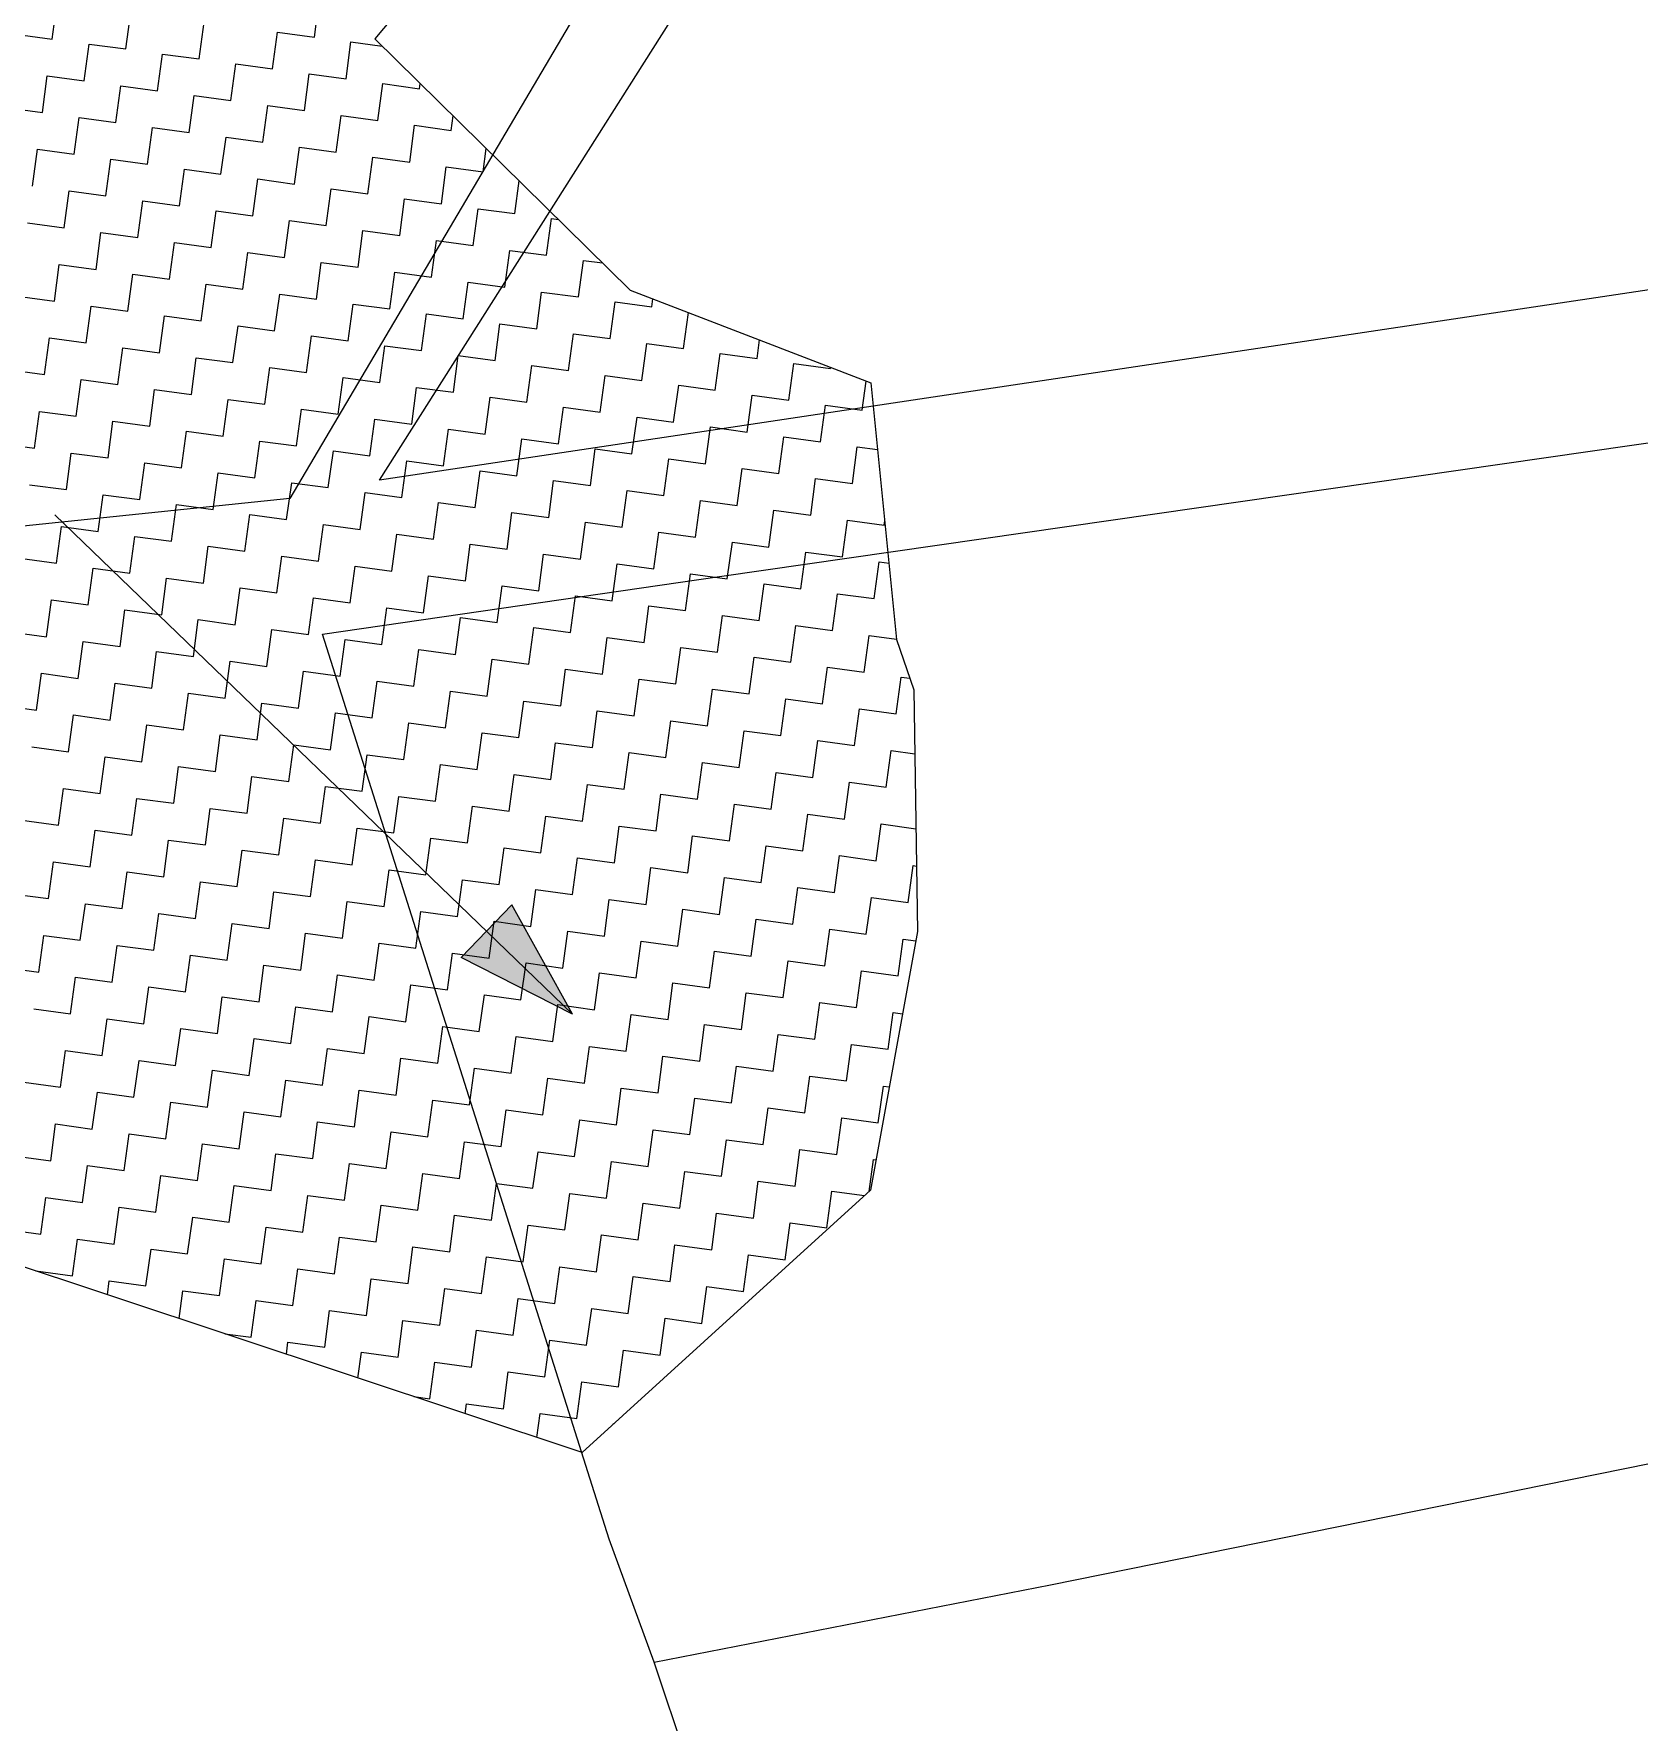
# Model space of a CAD drawing. Header units: metres. Extents: x 291974 to 293244, y 2020596 to 2023640.
# Drawn here: x 292480.1 to 292588.4, y 2021545.2 to 2021659.1 of the extents above; entities that cross this region are included whole.
import ezdxf

# ---------------------------------------------------------------- set-up
doc = ezdxf.new("R2010")
doc.units = ezdxf.units.M
doc.header["$MEASUREMENT"] = 0
doc.layers.add('POLY_HATCH', color=12, linetype='Continuous')
doc.layers.add('POLY_PARCEL', color=6, linetype='Continuous')

msp = doc.modelspace()

# ---------------------------------------------------------------- hatches: boundary and pattern name
h = msp.add_hatch(color=256)
h.paths.add_polyline_path([(292510.62, 2021598.52), (292508.91, 2021596.75), (292516.42, 2021592.93)])
h.paths.add_polyline_path([(292516.42, 2021592.93), (292512.33, 2021600.3), (292510.62, 2021598.52)])

# ---------------------------------------------------------------- linework, layer by layer
for points in [[(292516.42, 2021592.93), (292481.49, 2021626.61)], [(292508.91, 2021596.75), (292512.33, 2021600.3)], [(292516.42, 2021592.93), (292512.33, 2021600.3)], [(292516.42, 2021592.93), (292508.91, 2021596.75)]]:
    msp.add_lwpolyline(points)
at = {"layer": 'POLY_HATCH'}
for p, q in [((292509.85, 2021666.76), (292503.07, 2021658.73)), ((292503.07, 2021658.73), (292520.31, 2021641.77)), ((292520.31, 2021641.77), (292536.55, 2021635.52)), ((292536.55, 2021635.52), (292538.28, 2021618.21)), ((292538.28, 2021618.21), (292539.45, 2021614.8)), ((292539.45, 2021614.8), (292539.69, 2021598.51)), ((292539.69, 2021598.51), (292536.53, 2021581.05)), ((292517.06, 2021563.36), (292459.45, 2021582.5)), ((292536.53, 2021581.05), (292517.06, 2021563.36))]:
    msp.add_line(p, q, dxfattribs=at)
at = {"layer": 'POLY_HATCH', "linetype": 'Continuous'}
for p, q in [((292481.32, 2021658.7), (292481.65, 2021661.18)), ((292486.27, 2021658.04), (292486.61, 2021660.51)), ((292499, 2021658.84), (292499.33, 2021661.32)), ((292491.23, 2021657.37), (292491.56, 2021659.85)), ((292478.84, 2021659.04), (292481.32, 2021658.7)), ((292483.46, 2021655.89), (292483.8, 2021658.37)), ((292483.8, 2021658.37), (292486.27, 2021658.04)), ((292496.18, 2021656.7), (292496.52, 2021659.18)), ((292496.52, 2021659.18), (292499, 2021658.84)), ((292501.14, 2021656.03), (292501.47, 2021658.51)), ((292501.47, 2021658.51), (292503.58, 2021658.23)), ((292488.42, 2021655.22), (292488.75, 2021657.7)), ((292488.75, 2021657.7), (292491.23, 2021657.37)), ((292493.37, 2021654.56), (292493.71, 2021657.03)), ((292493.71, 2021657.03), (292496.18, 2021656.7)), ((292480.65, 2021653.75), (292480.98, 2021656.23)), ((292480.98, 2021656.23), (292483.46, 2021655.89)), ((292498.33, 2021653.89), (292498.66, 2021656.37)), ((292498.66, 2021656.37), (292501.14, 2021656.03)), ((292485.61, 2021653.08), (292485.94, 2021655.56)), ((292485.94, 2021655.56), (292488.42, 2021655.22)), ((292490.56, 2021652.41), (292490.89, 2021654.89)), ((292490.89, 2021654.89), (292493.37, 2021654.56)), ((292503.28, 2021653.22), (292503.62, 2021655.7)), ((292503.62, 2021655.7), (292506.09, 2021655.36)), ((292506.09, 2021655.36), (292506.14, 2021655.71)), ((292478.17, 2021654.08), (292480.65, 2021653.75)), ((292495.52, 2021651.75), (292495.85, 2021654.22)), ((292495.85, 2021654.22), (292498.33, 2021653.89)), ((292482.79, 2021650.94), (292483.13, 2021653.41)), ((292483.13, 2021653.41), (292485.61, 2021653.08)), ((292487.75, 2021650.27), (292488.08, 2021652.75)), ((292488.08, 2021652.75), (292490.56, 2021652.41)), ((292500.47, 2021651.08), (292500.81, 2021653.55)), ((292500.81, 2021653.55), (292503.28, 2021653.22)), ((292505.43, 2021650.41), (292505.76, 2021652.89)), ((292505.76, 2021652.89), (292508.24, 2021652.55)), ((292508.24, 2021652.55), (292508.37, 2021653.52)), ((292492.7, 2021649.6), (292493.04, 2021652.08)), ((292493.04, 2021652.08), (292495.52, 2021651.75)), ((292497.66, 2021648.93), (292497.99, 2021651.41)), ((292497.99, 2021651.41), (292500.47, 2021651.08)), ((292510.38, 2021649.74), (292510.59, 2021651.33)), ((292479.98, 2021648.79), (292480.32, 2021651.27)), ((292480.32, 2021651.27), (292482.79, 2021650.94)), ((292484.94, 2021648.13), (292485.27, 2021650.6)), ((292485.27, 2021650.6), (292487.75, 2021650.27)), ((292502.61, 2021648.27), (292502.95, 2021650.74)), ((292502.95, 2021650.74), (292505.43, 2021650.41)), ((292489.89, 2021647.46), (292490.23, 2021649.94)), ((292490.23, 2021649.94), (292492.7, 2021649.6)), ((292494.85, 2021646.79), (292495.18, 2021649.27)), ((292495.18, 2021649.27), (292497.66, 2021648.93)), ((292507.57, 2021647.6), (292507.9, 2021650.08)), ((292507.9, 2021650.08), (292510.38, 2021649.74)), ((292512.52, 2021646.93), (292512.82, 2021649.14)), ((292482.13, 2021645.98), (292482.46, 2021648.46)), ((292482.46, 2021648.46), (292484.94, 2021648.13)), ((292499.8, 2021646.12), (292500.14, 2021648.6)), ((292500.14, 2021648.6), (292502.61, 2021648.27)), ((292504.76, 2021645.45), (292505.09, 2021647.93)), ((292505.09, 2021647.93), (292507.57, 2021647.6)), ((292487.08, 2021645.31), (292487.42, 2021647.79)), ((292487.42, 2021647.79), (292489.89, 2021647.46)), ((292492.04, 2021644.65), (292492.37, 2021647.12)), ((292492.37, 2021647.12), (292494.85, 2021646.79)), ((292509.71, 2021644.79), (292510.05, 2021647.26)), ((292510.05, 2021647.26), (292512.52, 2021646.93)), ((292479.65, 2021646.32), (292482.13, 2021645.98)), ((292484.27, 2021643.17), (292484.6, 2021645.65)), ((292484.6, 2021645.65), (292487.08, 2021645.31)), ((292496.99, 2021643.98), (292497.33, 2021646.46)), ((292497.33, 2021646.46), (292499.8, 2021646.12)), ((292501.95, 2021643.31), (292502.28, 2021645.79)), ((292502.28, 2021645.79), (292504.76, 2021645.45)), ((292514.67, 2021644.12), (292515, 2021646.6)), ((292515, 2021646.6), (292515.47, 2021646.53)), ((292489.23, 2021642.5), (292489.56, 2021644.98)), ((292489.56, 2021644.98), (292492.04, 2021644.65)), ((292506.9, 2021642.64), (292507.24, 2021645.12)), ((292507.24, 2021645.12), (292509.71, 2021644.79)), ((292481.46, 2021641.03), (292481.79, 2021643.5)), ((292481.79, 2021643.5), (292484.27, 2021643.17)), ((292494.18, 2021641.83), (292494.51, 2021644.31)), ((292494.51, 2021644.31), (292496.99, 2021643.98)), ((292499.14, 2021641.17), (292499.47, 2021643.64)), ((292499.47, 2021643.64), (292501.95, 2021643.31)), ((292511.86, 2021641.97), (292512.19, 2021644.45)), ((292512.19, 2021644.45), (292514.67, 2021644.12)), ((292516.81, 2021641.31), (292517.15, 2021643.78)), ((292517.15, 2021643.78), (292518.44, 2021643.61)), ((292486.41, 2021640.36), (292486.75, 2021642.84)), ((292486.75, 2021642.84), (292489.23, 2021642.5)), ((292504.09, 2021640.5), (292504.42, 2021642.98)), ((292504.42, 2021642.98), (292506.9, 2021642.64)), ((292509.05, 2021639.83), (292509.38, 2021642.31)), ((292509.38, 2021642.31), (292511.86, 2021641.97)), ((292478.98, 2021641.36), (292481.46, 2021641.03)), ((292491.37, 2021639.69), (292491.7, 2021642.17)), ((292491.7, 2021642.17), (292494.18, 2021641.83)), ((292496.32, 2021639.02), (292496.66, 2021641.5)), ((292496.66, 2021641.5), (292499.14, 2021641.17)), ((292514, 2021639.16), (292514.33, 2021641.64)), ((292514.33, 2021641.64), (292516.81, 2021641.31)), ((292521.77, 2021640.64), (292521.84, 2021641.18)), ((292483.6, 2021638.22), (292483.94, 2021640.69)), ((292483.94, 2021640.69), (292486.41, 2021640.36)), ((292488.56, 2021637.55), (292488.89, 2021640.03)), ((292488.89, 2021640.03), (292491.37, 2021639.69)), ((292501.28, 2021638.36), (292501.61, 2021640.83)), ((292501.61, 2021640.83), (292504.09, 2021640.5)), ((292506.23, 2021637.69), (292506.57, 2021640.17)), ((292506.57, 2021640.17), (292509.05, 2021639.83)), ((292518.96, 2021638.5), (292519.29, 2021640.97)), ((292519.29, 2021640.97), (292521.77, 2021640.64)), ((292523.91, 2021637.83), (292524.24, 2021640.26)), ((292493.51, 2021636.88), (292493.85, 2021639.36)), ((292493.85, 2021639.36), (292496.32, 2021639.02)), ((292511.19, 2021637.02), (292511.52, 2021639.5)), ((292511.52, 2021639.5), (292514, 2021639.16)), ((292516.14, 2021636.35), (292516.48, 2021638.83)), ((292516.48, 2021638.83), (292518.96, 2021638.5)), ((292480.79, 2021636.07), (292481.12, 2021638.55)), ((292481.12, 2021638.55), (292483.6, 2021638.22)), ((292485.75, 2021635.4), (292486.08, 2021637.88)), ((292486.08, 2021637.88), (292488.56, 2021637.55)), ((292498.47, 2021636.21), (292498.8, 2021638.69)), ((292498.8, 2021638.69), (292501.28, 2021638.36)), ((292503.42, 2021635.54), (292503.76, 2021638.02)), ((292503.76, 2021638.02), (292506.23, 2021637.69)), ((292521.1, 2021635.68), (292521.43, 2021638.16)), ((292521.43, 2021638.16), (292523.91, 2021637.83)), ((292528.87, 2021637.16), (292529.03, 2021638.41)), ((292490.7, 2021634.74), (292491.03, 2021637.21)), ((292491.03, 2021637.21), (292493.51, 2021636.88)), ((292495.66, 2021634.07), (292495.99, 2021636.55)), ((292495.99, 2021636.55), (292498.47, 2021636.21)), ((292508.38, 2021634.88), (292508.71, 2021637.35)), ((292508.71, 2021637.35), (292511.19, 2021637.02)), ((292513.33, 2021634.21), (292513.67, 2021636.69)), ((292513.67, 2021636.69), (292516.14, 2021636.35)), ((292526.05, 2021635.02), (292526.39, 2021637.49)), ((292526.39, 2021637.49), (292528.87, 2021637.16)), ((292531.01, 2021634.35), (292531.34, 2021636.83)), ((292531.34, 2021636.83), (292533.82, 2021636.49)), ((292533.82, 2021636.49), (292533.83, 2021636.56)), ((292478.31, 2021636.41), (292480.79, 2021636.07)), ((292482.93, 2021633.26), (292483.27, 2021635.74)), ((292483.27, 2021635.74), (292485.75, 2021635.4)), ((292500.61, 2021633.4), (292500.95, 2021635.88)), ((292500.95, 2021635.88), (292503.42, 2021635.54)), ((292518.29, 2021633.54), (292518.62, 2021636.02)), ((292518.62, 2021636.02), (292521.1, 2021635.68)), ((292535.96, 2021633.68), (292536.23, 2021635.64)), ((292487.89, 2021632.59), (292488.22, 2021635.07)), ((292488.22, 2021635.07), (292490.7, 2021634.74)), ((292492.84, 2021631.92), (292493.18, 2021634.4)), ((292493.18, 2021634.4), (292495.66, 2021634.07)), ((292505.57, 2021632.73), (292505.9, 2021635.21)), ((292505.9, 2021635.21), (292508.38, 2021634.88)), ((292510.52, 2021632.06), (292510.86, 2021634.54)), ((292510.86, 2021634.54), (292513.33, 2021634.21)), ((292523.24, 2021632.87), (292523.58, 2021635.35)), ((292523.58, 2021635.35), (292526.05, 2021635.02)), ((292528.2, 2021632.2), (292528.53, 2021634.68)), ((292528.53, 2021634.68), (292531.01, 2021634.35)), ((292480.12, 2021631.12), (292480.46, 2021633.59)), ((292480.46, 2021633.59), (292482.93, 2021633.26)), ((292497.8, 2021631.26), (292498.13, 2021633.73)), ((292498.13, 2021633.73), (292500.61, 2021633.4)), ((292515.48, 2021631.4), (292515.81, 2021633.87)), ((292515.81, 2021633.87), (292518.29, 2021633.54)), ((292520.43, 2021630.73), (292520.77, 2021633.21)), ((292520.77, 2021633.21), (292523.24, 2021632.87)), ((292533.15, 2021631.54), (292533.49, 2021634.01)), ((292533.49, 2021634.01), (292535.96, 2021633.68)), ((292485.08, 2021630.45), (292485.41, 2021632.93)), ((292485.41, 2021632.93), (292487.89, 2021632.59)), ((292490.03, 2021629.78), (292490.37, 2021632.26)), ((292490.37, 2021632.26), (292492.84, 2021631.92)), ((292502.75, 2021630.59), (292503.09, 2021633.07)), ((292503.09, 2021633.07), (292505.57, 2021632.73)), ((292507.71, 2021629.92), (292508.04, 2021632.4)), ((292508.04, 2021632.4), (292510.52, 2021632.06)), ((292525.39, 2021630.06), (292525.72, 2021632.54)), ((292525.72, 2021632.54), (292528.2, 2021632.2)), ((292477.65, 2021631.45), (292480.12, 2021631.12)), ((292494.99, 2021629.11), (292495.32, 2021631.59)), ((292495.32, 2021631.59), (292497.8, 2021631.26)), ((292499.94, 2021628.45), (292500.28, 2021630.92)), ((292500.28, 2021630.92), (292502.75, 2021630.59)), ((292512.66, 2021629.25), (292513, 2021631.73)), ((292513, 2021631.73), (292515.48, 2021631.4)), ((292517.62, 2021628.59), (292517.95, 2021631.06)), ((292517.95, 2021631.06), (292520.43, 2021630.73)), ((292530.34, 2021629.39), (292530.68, 2021631.87)), ((292530.68, 2021631.87), (292533.15, 2021631.54)), ((292535.3, 2021628.73), (292535.63, 2021631.2)), ((292535.63, 2021631.2), (292537, 2021631.02)), ((292482.27, 2021628.31), (292482.6, 2021630.78)), ((292482.6, 2021630.78), (292485.08, 2021630.45)), ((292487.22, 2021627.64), (292487.56, 2021630.11)), ((292487.56, 2021630.11), (292490.03, 2021629.78)), ((292504.9, 2021627.78), (292505.23, 2021630.25)), ((292505.23, 2021630.25), (292507.71, 2021629.92)), ((292522.58, 2021627.92), (292522.91, 2021630.39)), ((292522.91, 2021630.39), (292525.39, 2021630.06)), ((292527.53, 2021627.25), (292527.86, 2021629.73)), ((292527.86, 2021629.73), (292530.34, 2021629.39)), ((292479.79, 2021628.64), (292482.27, 2021628.31)), ((292492.18, 2021626.97), (292492.51, 2021629.45)), ((292492.51, 2021629.45), (292494.99, 2021629.11)), ((292497.13, 2021626.3), (292497.47, 2021628.78)), ((292497.47, 2021628.78), (292499.94, 2021628.45)), ((292509.85, 2021627.11), (292510.19, 2021629.59)), ((292510.19, 2021629.59), (292512.66, 2021629.25)), ((292514.81, 2021626.44), (292515.14, 2021628.92)), ((292515.14, 2021628.92), (292517.62, 2021628.59)), ((292532.49, 2021626.58), (292532.82, 2021629.06)), ((292532.82, 2021629.06), (292535.3, 2021628.73)), ((292484.41, 2021625.49), (292484.74, 2021627.97)), ((292484.74, 2021627.97), (292487.22, 2021627.64)), ((292502.09, 2021625.63), (292502.42, 2021628.11)), ((292502.42, 2021628.11), (292504.9, 2021627.78)), ((292507.04, 2021624.97), (292507.38, 2021627.44)), ((292507.38, 2021627.44), (292509.85, 2021627.11)), ((292519.76, 2021625.77), (292520.1, 2021628.25)), ((292520.1, 2021628.25), (292522.58, 2021627.92)), ((292524.72, 2021625.11), (292525.05, 2021627.58)), ((292525.05, 2021627.58), (292527.53, 2021627.25)), ((292489.37, 2021624.83), (292489.7, 2021627.3)), ((292489.7, 2021627.3), (292492.18, 2021626.97)), ((292494.32, 2021624.16), (292494.65, 2021626.64)), ((292494.65, 2021626.64), (292497.13, 2021626.3)), ((292512, 2021624.3), (292512.33, 2021626.78)), ((292512.33, 2021626.78), (292514.81, 2021626.44)), ((292529.67, 2021624.44), (292530.01, 2021626.92)), ((292530.01, 2021626.92), (292532.49, 2021626.58)), ((292481.6, 2021623.35), (292481.93, 2021625.83)), ((292481.93, 2021625.83), (292484.41, 2021625.49)), ((292486.55, 2021622.68), (292486.89, 2021625.16)), ((292486.89, 2021625.16), (292489.37, 2021624.83)), ((292499.28, 2021623.49), (292499.61, 2021625.97)), ((292499.61, 2021625.97), (292502.09, 2021625.63)), ((292504.23, 2021622.82), (292504.56, 2021625.3)), ((292504.56, 2021625.3), (292507.04, 2021624.97)), ((292516.95, 2021623.63), (292517.29, 2021626.11)), ((292517.29, 2021626.11), (292519.76, 2021625.77)), ((292521.91, 2021622.96), (292522.24, 2021625.44)), ((292522.24, 2021625.44), (292524.72, 2021625.11)), ((292534.63, 2021623.77), (292534.96, 2021626.25)), ((292534.96, 2021626.25), (292537.44, 2021625.91)), ((292537.44, 2021625.91), (292537.48, 2021626.21)), ((292491.51, 2021622.01), (292491.84, 2021624.49)), ((292491.84, 2021624.49), (292494.32, 2021624.16)), ((292509.19, 2021622.15), (292509.52, 2021624.63)), ((292509.52, 2021624.63), (292512, 2021624.3)), ((292526.86, 2021622.29), (292527.2, 2021624.77)), ((292527.2, 2021624.77), (292529.67, 2021624.44)), ((292531.82, 2021621.63), (292532.15, 2021624.1)), ((292532.15, 2021624.1), (292534.63, 2021623.77)), ((292479.12, 2021623.68), (292481.6, 2021623.35)), ((292483.74, 2021620.54), (292484.08, 2021623.02)), ((292484.08, 2021623.02), (292486.55, 2021622.68)), ((292496.46, 2021621.35), (292496.8, 2021623.82)), ((292496.8, 2021623.82), (292499.28, 2021623.49)), ((292501.42, 2021620.68), (292501.75, 2021623.16)), ((292501.75, 2021623.16), (292504.23, 2021622.82)), ((292514.14, 2021621.49), (292514.47, 2021623.96)), ((292514.47, 2021623.96), (292516.95, 2021623.63)), ((292519.1, 2021620.82), (292519.43, 2021623.3)), ((292519.43, 2021623.3), (292521.91, 2021622.96)), ((292536.77, 2021620.96), (292537.11, 2021623.44)), ((292537.11, 2021623.44), (292537.77, 2021623.35)), ((292488.7, 2021619.87), (292489.03, 2021622.35)), ((292489.03, 2021622.35), (292491.51, 2021622.01)), ((292506.37, 2021620.01), (292506.71, 2021622.49)), ((292506.71, 2021622.49), (292509.19, 2021622.15)), ((292511.33, 2021619.34), (292511.66, 2021621.82)), ((292511.66, 2021621.82), (292514.14, 2021621.49)), ((292524.05, 2021620.15), (292524.38, 2021622.63)), ((292524.38, 2021622.63), (292526.86, 2021622.29)), ((292529.01, 2021619.48), (292529.34, 2021621.96)), ((292529.34, 2021621.96), (292531.82, 2021621.63)), ((292480.93, 2021618.39), (292481.26, 2021620.87)), ((292481.26, 2021620.87), (292483.74, 2021620.54)), ((292493.65, 2021619.2), (292493.99, 2021621.68)), ((292493.99, 2021621.68), (292496.46, 2021621.35)), ((292498.61, 2021618.53), (292498.94, 2021621.01)), ((292498.94, 2021621.01), (292501.42, 2021620.68)), ((292516.28, 2021618.67), (292516.62, 2021621.15)), ((292516.62, 2021621.15), (292519.1, 2021620.82)), ((292533.96, 2021618.81), (292534.3, 2021621.29)), ((292534.3, 2021621.29), (292536.77, 2021620.96)), ((292485.89, 2021617.73), (292486.22, 2021620.2)), ((292486.22, 2021620.2), (292488.7, 2021619.87)), ((292490.84, 2021617.06), (292491.17, 2021619.54)), ((292491.17, 2021619.54), (292493.65, 2021619.2)), ((292503.56, 2021617.87), (292503.9, 2021620.34)), ((292503.9, 2021620.34), (292506.37, 2021620.01)), ((292508.52, 2021617.2), (292508.85, 2021619.68)), ((292508.85, 2021619.68), (292511.33, 2021619.34)), ((292521.24, 2021618.01), (292521.57, 2021620.48)), ((292521.57, 2021620.48), (292524.05, 2021620.15)), ((292526.19, 2021617.34), (292526.53, 2021619.82)), ((292526.53, 2021619.82), (292529.01, 2021619.48)), ((292478.45, 2021618.73), (292480.93, 2021618.39)), ((292495.8, 2021616.39), (292496.13, 2021618.87)), ((292496.13, 2021618.87), (292498.61, 2021618.53)), ((292513.47, 2021616.53), (292513.81, 2021619.01)), ((292513.81, 2021619.01), (292516.28, 2021618.67)), ((292518.43, 2021615.86), (292518.76, 2021618.34)), ((292518.76, 2021618.34), (292521.24, 2021618.01)), ((292531.15, 2021616.67), (292531.48, 2021619.15)), ((292531.48, 2021619.15), (292533.96, 2021618.81)), ((292536.1, 2021616), (292536.44, 2021618.48)), ((292536.44, 2021618.48), (292538.28, 2021618.23)), ((292483.07, 2021615.58), (292483.41, 2021618.06)), ((292483.41, 2021618.06), (292485.89, 2021617.73)), ((292488.03, 2021614.92), (292488.36, 2021617.39)), ((292488.36, 2021617.39), (292490.84, 2021617.06)), ((292500.75, 2021615.72), (292501.08, 2021618.2)), ((292501.08, 2021618.2), (292503.56, 2021617.87)), ((292505.71, 2021615.06), (292506.04, 2021617.53)), ((292506.04, 2021617.53), (292508.52, 2021617.2)), ((292523.38, 2021615.2), (292523.72, 2021617.67)), ((292523.72, 2021617.67), (292526.19, 2021617.34)), ((292492.98, 2021614.25), (292493.32, 2021616.73)), ((292493.32, 2021616.73), (292495.8, 2021616.39)), ((292497.94, 2021613.58), (292498.27, 2021616.06)), ((292498.27, 2021616.06), (292500.75, 2021615.72)), ((292510.66, 2021614.39), (292511, 2021616.87)), ((292511, 2021616.87), (292513.47, 2021616.53)), ((292515.62, 2021613.72), (292515.95, 2021616.2)), ((292515.95, 2021616.2), (292518.43, 2021615.86)), ((292528.34, 2021614.53), (292528.67, 2021617.01)), ((292528.67, 2021617.01), (292531.15, 2021616.67)), ((292533.29, 2021613.86), (292533.63, 2021616.34)), ((292533.63, 2021616.34), (292536.1, 2021616)), ((292480.26, 2021613.44), (292480.6, 2021615.92)), ((292480.6, 2021615.92), (292483.07, 2021615.58)), ((292485.22, 2021612.77), (292485.55, 2021615.25)), ((292485.55, 2021615.25), (292488.03, 2021614.92)), ((292502.89, 2021612.91), (292503.23, 2021615.39)), ((292503.23, 2021615.39), (292505.71, 2021615.06)), ((292520.57, 2021613.05), (292520.91, 2021615.53)), ((292520.91, 2021615.53), (292523.38, 2021615.2)), ((292525.53, 2021612.38), (292525.86, 2021614.86)), ((292525.86, 2021614.86), (292528.34, 2021614.53)), ((292538.25, 2021613.19), (292538.58, 2021615.67)), ((292538.58, 2021615.67), (292539.18, 2021615.59)), ((292477.79, 2021613.77), (292480.26, 2021613.44)), ((292490.17, 2021612.1), (292490.51, 2021614.58)), ((292490.51, 2021614.58), (292492.98, 2021614.25)), ((292495.13, 2021611.44), (292495.46, 2021613.91)), ((292495.46, 2021613.91), (292497.94, 2021613.58)), ((292507.85, 2021612.24), (292508.18, 2021614.72)), ((292508.18, 2021614.72), (292510.66, 2021614.39)), ((292512.8, 2021611.58), (292513.14, 2021614.05)), ((292513.14, 2021614.05), (292515.62, 2021613.72)), ((292530.48, 2021611.72), (292530.82, 2021614.19)), ((292530.82, 2021614.19), (292533.29, 2021613.86)), ((292482.41, 2021610.63), (292482.74, 2021613.11)), ((292482.74, 2021613.11), (292485.22, 2021612.77)), ((292500.08, 2021610.77), (292500.42, 2021613.25)), ((292500.42, 2021613.25), (292502.89, 2021612.91)), ((292517.76, 2021610.91), (292518.09, 2021613.39)), ((292518.09, 2021613.39), (292520.57, 2021613.05)), ((292522.72, 2021610.24), (292523.05, 2021612.72)), ((292523.05, 2021612.72), (292525.53, 2021612.38)), ((292535.44, 2021611.05), (292535.77, 2021613.53)), ((292535.77, 2021613.53), (292538.25, 2021613.19)), ((292487.36, 2021609.96), (292487.7, 2021612.44)), ((292487.7, 2021612.44), (292490.17, 2021612.1)), ((292492.32, 2021609.29), (292492.65, 2021611.77)), ((292492.65, 2021611.77), (292495.13, 2021611.44)), ((292505.04, 2021610.1), (292505.37, 2021612.58)), ((292505.37, 2021612.58), (292507.85, 2021612.24)), ((292509.99, 2021609.43), (292510.33, 2021611.91)), ((292510.33, 2021611.91), (292512.8, 2021611.58)), ((292527.67, 2021609.57), (292528, 2021612.05)), ((292528, 2021612.05), (292530.48, 2021611.72)), ((292479.93, 2021610.96), (292482.41, 2021610.63)), ((292497.27, 2021608.62), (292497.61, 2021611.1)), ((292497.61, 2021611.1), (292500.08, 2021610.77)), ((292502.23, 2021607.96), (292502.56, 2021610.43)), ((292502.56, 2021610.43), (292505.04, 2021610.1)), ((292514.95, 2021608.76), (292515.28, 2021611.24)), ((292515.28, 2021611.24), (292517.76, 2021610.91)), ((292519.9, 2021608.1), (292520.24, 2021610.57)), ((292520.24, 2021610.57), (292522.72, 2021610.24)), ((292532.63, 2021608.9), (292532.96, 2021611.38)), ((292532.96, 2021611.38), (292535.44, 2021611.05)), ((292537.58, 2021608.24), (292537.91, 2021610.71)), ((292537.91, 2021610.71), (292539.51, 2021610.5)), ((292484.55, 2021607.82), (292484.88, 2021610.29)), ((292484.88, 2021610.29), (292487.36, 2021609.96)), ((292489.51, 2021607.15), (292489.84, 2021609.63)), ((292489.84, 2021609.63), (292492.32, 2021609.29)), ((292507.18, 2021607.29), (292507.52, 2021609.77)), ((292507.52, 2021609.77), (292509.99, 2021609.43)), ((292524.86, 2021607.43), (292525.19, 2021609.91)), ((292525.19, 2021609.91), (292527.67, 2021609.57)), ((292529.81, 2021606.76), (292530.15, 2021609.24)), ((292530.15, 2021609.24), (292532.63, 2021608.9)), ((292481.74, 2021605.67), (292482.07, 2021608.15)), ((292482.07, 2021608.15), (292484.55, 2021607.82)), ((292494.46, 2021606.48), (292494.79, 2021608.96)), ((292494.79, 2021608.96), (292497.27, 2021608.62)), ((292499.42, 2021605.81), (292499.75, 2021608.29)), ((292499.75, 2021608.29), (292502.23, 2021607.96)), ((292512.14, 2021606.62), (292512.47, 2021609.1)), ((292512.47, 2021609.1), (292514.95, 2021608.76)), ((292517.09, 2021605.95), (292517.43, 2021608.43)), ((292517.43, 2021608.43), (292519.9, 2021608.1)), ((292534.77, 2021606.09), (292535.1, 2021608.57)), ((292535.1, 2021608.57), (292537.58, 2021608.24)), ((292486.69, 2021605.01), (292487.03, 2021607.48)), ((292487.03, 2021607.48), (292489.51, 2021607.15)), ((292504.37, 2021605.15), (292504.7, 2021607.62)), ((292504.7, 2021607.62), (292507.18, 2021607.29)), ((292509.33, 2021604.48), (292509.66, 2021606.95)), ((292509.66, 2021606.95), (292512.14, 2021606.62)), ((292522.05, 2021605.29), (292522.38, 2021607.76)), ((292522.38, 2021607.76), (292524.86, 2021607.43)), ((292527, 2021604.62), (292527.34, 2021607.09)), ((292527.34, 2021607.09), (292529.81, 2021606.76)), ((292479.26, 2021606.01), (292481.74, 2021605.67)), ((292491.65, 2021604.34), (292491.98, 2021606.81)), ((292491.98, 2021606.81), (292494.46, 2021606.48)), ((292496.6, 2021603.67), (292496.94, 2021606.15)), ((292496.94, 2021606.15), (292499.42, 2021605.81)), ((292514.28, 2021603.81), (292514.61, 2021606.29)), ((292514.61, 2021606.29), (292517.09, 2021605.95)), ((292531.96, 2021603.95), (292532.29, 2021606.43)), ((292532.29, 2021606.43), (292534.77, 2021606.09)), ((292536.91, 2021603.28), (292537.25, 2021605.76)), ((292537.25, 2021605.76), (292539.59, 2021605.44)), ((292483.88, 2021602.86), (292484.22, 2021605.34)), ((292484.22, 2021605.34), (292486.69, 2021605.01)), ((292488.84, 2021602.19), (292489.17, 2021604.67)), ((292489.17, 2021604.67), (292491.65, 2021604.34)), ((292501.56, 2021603), (292501.89, 2021605.48)), ((292501.89, 2021605.48), (292504.37, 2021605.15)), ((292506.51, 2021602.33), (292506.85, 2021604.81)), ((292506.85, 2021604.81), (292509.33, 2021604.48)), ((292519.24, 2021603.14), (292519.57, 2021605.62)), ((292519.57, 2021605.62), (292522.05, 2021605.29)), ((292524.19, 2021602.47), (292524.52, 2021604.95)), ((292524.52, 2021604.95), (292527, 2021604.62)), ((292493.79, 2021601.53), (292494.13, 2021604)), ((292494.13, 2021604), (292496.6, 2021603.67)), ((292511.47, 2021601.67), (292511.8, 2021604.14)), ((292511.8, 2021604.14), (292514.28, 2021603.81)), ((292516.42, 2021601), (292516.76, 2021603.48)), ((292516.76, 2021603.48), (292519.24, 2021603.14)), ((292529.15, 2021601.81), (292529.48, 2021604.28)), ((292529.48, 2021604.28), (292531.96, 2021603.95)), ((292534.1, 2021601.14), (292534.44, 2021603.62)), ((292534.44, 2021603.62), (292536.91, 2021603.28)), ((292481.07, 2021600.72), (292481.4, 2021603.2)), ((292481.4, 2021603.2), (292483.88, 2021602.86)), ((292486.03, 2021600.05), (292486.36, 2021602.53)), ((292486.36, 2021602.53), (292488.84, 2021602.19)), ((292498.75, 2021600.86), (292499.08, 2021603.34)), ((292499.08, 2021603.34), (292501.56, 2021603)), ((292503.7, 2021600.19), (292504.04, 2021602.67)), ((292504.04, 2021602.67), (292506.51, 2021602.33)), ((292521.38, 2021600.33), (292521.71, 2021602.81)), ((292521.71, 2021602.81), (292524.19, 2021602.47)), ((292539.06, 2021600.47), (292539.39, 2021602.95)), ((292539.39, 2021602.95), (292539.63, 2021602.92)), ((292490.98, 2021599.38), (292491.31, 2021601.86)), ((292491.31, 2021601.86), (292493.79, 2021601.53)), ((292508.66, 2021599.52), (292508.99, 2021602)), ((292508.99, 2021602), (292511.47, 2021601.67)), ((292513.61, 2021598.85), (292513.95, 2021601.33)), ((292513.95, 2021601.33), (292516.42, 2021601)), ((292526.33, 2021599.66), (292526.67, 2021602.14)), ((292526.67, 2021602.14), (292529.15, 2021601.81)), ((292531.29, 2021598.99), (292531.62, 2021601.47)), ((292531.62, 2021601.47), (292534.1, 2021601.14)), ((292478.59, 2021601.05), (292481.07, 2021600.72)), ((292483.21, 2021597.91), (292483.55, 2021600.38)), ((292483.55, 2021600.38), (292486.03, 2021600.05)), ((292495.94, 2021598.71), (292496.27, 2021601.19)), ((292496.27, 2021601.19), (292498.75, 2021600.86)), ((292500.89, 2021598.05), (292501.22, 2021600.52)), ((292501.22, 2021600.52), (292503.7, 2021600.19)), ((292518.57, 2021598.19), (292518.9, 2021600.66)), ((292518.9, 2021600.66), (292521.38, 2021600.33)), ((292536.24, 2021598.33), (292536.58, 2021600.8)), ((292536.58, 2021600.8), (292539.06, 2021600.47)), ((292488.17, 2021597.24), (292488.5, 2021599.72)), ((292488.5, 2021599.72), (292490.98, 2021599.38)), ((292493.12, 2021596.57), (292493.46, 2021599.05)), ((292493.46, 2021599.05), (292495.94, 2021598.71)), ((292505.85, 2021597.38), (292506.18, 2021599.86)), ((292506.18, 2021599.86), (292508.66, 2021599.52)), ((292510.8, 2021596.71), (292511.14, 2021599.19)), ((292511.14, 2021599.19), (292513.61, 2021598.85)), ((292523.52, 2021597.52), (292523.86, 2021600)), ((292523.86, 2021600), (292526.33, 2021599.66)), ((292528.48, 2021596.85), (292528.81, 2021599.33)), ((292528.81, 2021599.33), (292531.29, 2021598.99)), ((292480.4, 2021595.76), (292480.74, 2021598.24)), ((292480.74, 2021598.24), (292483.21, 2021597.91)), ((292498.08, 2021595.9), (292498.41, 2021598.38)), ((292498.41, 2021598.38), (292500.89, 2021598.05)), ((292515.76, 2021596.04), (292516.09, 2021598.52)), ((292516.09, 2021598.52), (292518.57, 2021598.19)), ((292520.71, 2021595.37), (292521.05, 2021597.85)), ((292521.05, 2021597.85), (292523.52, 2021597.52)), ((292533.43, 2021596.18), (292533.77, 2021598.66)), ((292533.77, 2021598.66), (292536.24, 2021598.33)), ((292538.39, 2021595.51), (292538.72, 2021597.99)), ((292538.72, 2021597.99), (292539.58, 2021597.88)), ((292485.36, 2021595.09), (292485.69, 2021597.57)), ((292485.69, 2021597.57), (292488.17, 2021597.24)), ((292490.31, 2021594.43), (292490.65, 2021596.9)), ((292490.65, 2021596.9), (292493.12, 2021596.57)), ((292503.03, 2021595.23), (292503.37, 2021597.71)), ((292503.37, 2021597.71), (292505.85, 2021597.38)), ((292507.99, 2021594.57), (292508.32, 2021597.04)), ((292508.32, 2021597.04), (292510.8, 2021596.71)), ((292525.67, 2021594.71), (292526, 2021597.18)), ((292526, 2021597.18), (292528.48, 2021596.85)), ((292477.93, 2021596.1), (292480.4, 2021595.76)), ((292495.27, 2021593.76), (292495.6, 2021596.24)), ((292495.6, 2021596.24), (292498.08, 2021595.9)), ((292500.22, 2021593.09), (292500.56, 2021595.57)), ((292500.56, 2021595.57), (292503.03, 2021595.23)), ((292512.94, 2021593.9), (292513.28, 2021596.38)), ((292513.28, 2021596.38), (292515.76, 2021596.04)), ((292517.9, 2021593.23), (292518.23, 2021595.71)), ((292518.23, 2021595.71), (292520.71, 2021595.37)), ((292530.62, 2021594.04), (292530.96, 2021596.52)), ((292530.96, 2021596.52), (292533.43, 2021596.18)), ((292535.58, 2021593.37), (292535.91, 2021595.85)), ((292535.91, 2021595.85), (292538.39, 2021595.51)), ((292482.55, 2021592.95), (292482.88, 2021595.43)), ((292482.88, 2021595.43), (292485.36, 2021595.09)), ((292487.5, 2021592.28), (292487.84, 2021594.76)), ((292487.84, 2021594.76), (292490.31, 2021594.43)), ((292505.18, 2021592.42), (292505.51, 2021594.9)), ((292505.51, 2021594.9), (292507.99, 2021594.57)), ((292522.86, 2021592.56), (292523.19, 2021595.04)), ((292523.19, 2021595.04), (292525.67, 2021594.71)), ((292527.81, 2021591.9), (292528.14, 2021594.37)), ((292528.14, 2021594.37), (292530.62, 2021594.04)), ((292480.07, 2021593.29), (292482.55, 2021592.95)), ((292492.46, 2021591.62), (292492.79, 2021594.09)), ((292492.79, 2021594.09), (292495.27, 2021593.76)), ((292497.41, 2021590.95), (292497.75, 2021593.43)), ((292497.75, 2021593.43), (292500.22, 2021593.09)), ((292510.13, 2021591.76), (292510.47, 2021594.23)), ((292510.47, 2021594.23), (292512.94, 2021593.9)), ((292515.09, 2021591.09), (292515.42, 2021593.57)), ((292515.42, 2021593.57), (292517.9, 2021593.23)), ((292532.77, 2021591.23), (292533.1, 2021593.71)), ((292533.1, 2021593.71), (292535.58, 2021593.37)), ((292484.69, 2021590.14), (292485.02, 2021592.62)), ((292485.02, 2021592.62), (292487.5, 2021592.28)), ((292502.37, 2021590.28), (292502.7, 2021592.76)), ((292502.7, 2021592.76), (292505.18, 2021592.42)), ((292507.32, 2021589.61), (292507.66, 2021592.09)), ((292507.66, 2021592.09), (292510.13, 2021591.76)), ((292520.04, 2021590.42), (292520.38, 2021592.9)), ((292520.38, 2021592.9), (292522.86, 2021592.56)), ((292525, 2021589.75), (292525.33, 2021592.23)), ((292525.33, 2021592.23), (292527.81, 2021591.9)), ((292537.72, 2021590.56), (292538.05, 2021593.04)), ((292538.05, 2021593.04), (292538.68, 2021592.95)), ((292489.64, 2021589.47), (292489.98, 2021591.95)), ((292489.98, 2021591.95), (292492.46, 2021591.62)), ((292494.6, 2021588.8), (292494.93, 2021591.28)), ((292494.93, 2021591.28), (292497.41, 2021590.95)), ((292512.28, 2021588.94), (292512.61, 2021591.42)), ((292512.61, 2021591.42), (292515.09, 2021591.09)), ((292529.95, 2021589.08), (292530.29, 2021591.56)), ((292530.29, 2021591.56), (292532.77, 2021591.23)), ((292481.88, 2021588), (292482.21, 2021590.47)), ((292482.21, 2021590.47), (292484.69, 2021590.14)), ((292486.83, 2021587.33), (292487.17, 2021589.81)), ((292487.17, 2021589.81), (292489.64, 2021589.47)), ((292499.56, 2021588.14), (292499.89, 2021590.61)), ((292499.89, 2021590.61), (292502.37, 2021590.28)), ((292504.51, 2021587.47), (292504.84, 2021589.95)), ((292504.84, 2021589.95), (292507.32, 2021589.61)), ((292517.23, 2021588.28), (292517.57, 2021590.75)), ((292517.57, 2021590.75), (292520.04, 2021590.42)), ((292522.19, 2021587.61), (292522.52, 2021590.09)), ((292522.52, 2021590.09), (292525, 2021589.75)), ((292534.91, 2021588.42), (292535.24, 2021590.89)), ((292535.24, 2021590.89), (292537.72, 2021590.56)), ((292491.79, 2021586.66), (292492.12, 2021589.14)), ((292492.12, 2021589.14), (292494.6, 2021588.8)), ((292509.47, 2021586.8), (292509.8, 2021589.28)), ((292509.8, 2021589.28), (292512.28, 2021588.94)), ((292527.14, 2021586.94), (292527.48, 2021589.42)), ((292527.48, 2021589.42), (292529.95, 2021589.08)), ((292532.1, 2021586.27), (292532.43, 2021588.75)), ((292532.43, 2021588.75), (292534.91, 2021588.42)), ((292479.4, 2021588.33), (292481.88, 2021588)), ((292484.02, 2021585.18), (292484.36, 2021587.66)), ((292484.36, 2021587.66), (292486.83, 2021587.33)), ((292496.74, 2021585.99), (292497.08, 2021588.47)), ((292497.08, 2021588.47), (292499.56, 2021588.14)), ((292501.7, 2021585.32), (292502.03, 2021587.8)), ((292502.03, 2021587.8), (292504.51, 2021587.47)), ((292514.42, 2021586.13), (292514.75, 2021588.61)), ((292514.75, 2021588.61), (292517.23, 2021588.28)), ((292519.38, 2021585.46), (292519.71, 2021587.94)), ((292519.71, 2021587.94), (292522.19, 2021587.61)), ((292537.05, 2021585.6), (292537.39, 2021588.08)), ((292537.39, 2021588.08), (292537.79, 2021588.03)), ((292488.98, 2021584.52), (292489.31, 2021586.99)), ((292489.31, 2021586.99), (292491.79, 2021586.66)), ((292506.65, 2021584.66), (292506.99, 2021587.13)), ((292506.99, 2021587.13), (292509.47, 2021586.8)), ((292511.61, 2021583.99), (292511.94, 2021586.47)), ((292511.94, 2021586.47), (292514.42, 2021586.13)), ((292524.33, 2021584.8), (292524.66, 2021587.27)), ((292524.66, 2021587.27), (292527.14, 2021586.94)), ((292529.29, 2021584.13), (292529.62, 2021586.61)), ((292529.62, 2021586.61), (292532.1, 2021586.27)), ((292481.21, 2021583.04), (292481.54, 2021585.52)), ((292481.54, 2021585.52), (292484.02, 2021585.18)), ((292493.93, 2021583.85), (292494.27, 2021586.33)), ((292494.27, 2021586.33), (292496.74, 2021585.99)), ((292498.89, 2021583.18), (292499.22, 2021585.66)), ((292499.22, 2021585.66), (292501.7, 2021585.32)), ((292516.56, 2021583.32), (292516.9, 2021585.8)), ((292516.9, 2021585.8), (292519.38, 2021585.46)), ((292534.24, 2021583.46), (292534.58, 2021585.94)), ((292534.58, 2021585.94), (292537.05, 2021585.6)), ((292486.17, 2021582.37), (292486.5, 2021584.85)), ((292486.5, 2021584.85), (292488.98, 2021584.52)), ((292491.12, 2021581.71), (292491.45, 2021584.18)), ((292491.45, 2021584.18), (292493.93, 2021583.85)), ((292503.84, 2021582.51), (292504.18, 2021584.99)), ((292504.18, 2021584.99), (292506.65, 2021584.66)), ((292508.8, 2021581.85), (292509.13, 2021584.32)), ((292509.13, 2021584.32), (292511.61, 2021583.99)), ((292521.52, 2021582.65), (292521.85, 2021585.13)), ((292521.85, 2021585.13), (292524.33, 2021584.8)), ((292526.47, 2021581.99), (292526.81, 2021584.46)), ((292526.81, 2021584.46), (292529.29, 2021584.13)), ((292478.73, 2021583.38), (292481.21, 2021583.04)), ((292496.08, 2021581.04), (292496.41, 2021583.51)), ((292496.41, 2021583.51), (292498.89, 2021583.18)), ((292513.75, 2021581.18), (292514.09, 2021583.65)), ((292514.09, 2021583.65), (292516.56, 2021583.32)), ((292518.71, 2021580.51), (292519.04, 2021582.99)), ((292519.04, 2021582.99), (292521.52, 2021582.65)), ((292531.43, 2021581.32), (292531.76, 2021583.79)), ((292531.76, 2021583.79), (292534.24, 2021583.46)), ((292536.43, 2021580.96), (292536.72, 2021583.13)), ((292536.72, 2021583.13), (292536.9, 2021583.1)), ((292483.35, 2021580.23), (292483.69, 2021582.71)), ((292483.69, 2021582.71), (292486.17, 2021582.37)), ((292488.31, 2021579.56), (292488.64, 2021582.04)), ((292488.64, 2021582.04), (292491.12, 2021581.71)), ((292501.03, 2021580.37), (292501.36, 2021582.85)), ((292501.36, 2021582.85), (292503.84, 2021582.51)), ((292505.99, 2021579.7), (292506.32, 2021582.18)), ((292506.32, 2021582.18), (292508.8, 2021581.85)), ((292523.66, 2021579.84), (292524, 2021582.32)), ((292524, 2021582.32), (292526.47, 2021581.99)), ((292493.26, 2021578.89), (292493.6, 2021581.37)), ((292493.6, 2021581.37), (292496.08, 2021581.04)), ((292498.22, 2021578.23), (292498.55, 2021580.7)), ((292498.55, 2021580.7), (292501.03, 2021580.37)), ((292510.94, 2021579.03), (292511.28, 2021581.51)), ((292511.28, 2021581.51), (292513.75, 2021581.18)), ((292515.9, 2021578.37), (292516.23, 2021580.84)), ((292516.23, 2021580.84), (292518.71, 2021580.51)), ((292528.62, 2021579.17), (292528.95, 2021581.65)), ((292528.95, 2021581.65), (292531.43, 2021581.32)), ((292533.57, 2021578.51), (292533.91, 2021580.98)), ((292533.91, 2021580.98), (292536.12, 2021580.69)), ((292480.54, 2021578.09), (292480.88, 2021580.56)), ((292480.88, 2021580.56), (292483.35, 2021580.23)), ((292485.5, 2021577.42), (292485.83, 2021579.9)), ((292485.83, 2021579.9), (292488.31, 2021579.56)), ((292503.17, 2021577.56), (292503.51, 2021580.04)), ((292503.51, 2021580.04), (292505.99, 2021579.7)), ((292520.85, 2021577.7), (292521.19, 2021580.18)), ((292521.19, 2021580.18), (292523.66, 2021579.84)), ((292478.07, 2021578.42), (292480.54, 2021578.09)), ((292490.45, 2021576.75), (292490.79, 2021579.23)), ((292490.79, 2021579.23), (292493.26, 2021578.89)), ((292495.41, 2021576.08), (292495.74, 2021578.56)), ((292495.74, 2021578.56), (292498.22, 2021578.23)), ((292508.13, 2021576.89), (292508.46, 2021579.37)), ((292508.46, 2021579.37), (292510.94, 2021579.03)), ((292513.08, 2021576.22), (292513.42, 2021578.7)), ((292513.42, 2021578.7), (292515.9, 2021578.37)), ((292525.81, 2021577.03), (292526.14, 2021579.51)), ((292526.14, 2021579.51), (292528.62, 2021579.17)), ((292530.76, 2021576.36), (292531.1, 2021578.84)), ((292531.1, 2021578.84), (292533.57, 2021578.51)), ((292482.69, 2021575.27), (292483.02, 2021577.75)), ((292483.02, 2021577.75), (292485.5, 2021577.42)), ((292500.36, 2021575.41), (292500.7, 2021577.89)), ((292500.7, 2021577.89), (292503.17, 2021577.56)), ((292518.04, 2021575.55), (292518.37, 2021578.03)), ((292518.37, 2021578.03), (292520.85, 2021577.7)), ((292523, 2021574.89), (292523.33, 2021577.36)), ((292523.33, 2021577.36), (292525.81, 2021577.03)), ((292487.64, 2021574.61), (292487.98, 2021577.08)), ((292487.98, 2021577.08), (292490.45, 2021576.75)), ((292492.6, 2021573.94), (292492.93, 2021576.42)), ((292492.93, 2021576.42), (292495.41, 2021576.08)), ((292505.32, 2021574.75), (292505.65, 2021577.22)), ((292505.65, 2021577.22), (292508.13, 2021576.89)), ((292510.27, 2021574.08), (292510.61, 2021576.56)), ((292510.61, 2021576.56), (292513.08, 2021576.22)), ((292527.95, 2021574.22), (292528.28, 2021576.7)), ((292528.28, 2021576.7), (292530.76, 2021576.36)), ((292480.21, 2021575.61), (292482.69, 2021575.27)), ((292480.21, 2021575.6), (292480.21, 2021575.61)), ((292497.55, 2021573.27), (292497.89, 2021575.75)), ((292497.89, 2021575.75), (292500.36, 2021575.41)), ((292502.51, 2021572.6), (292502.84, 2021575.08)), ((292502.84, 2021575.08), (292505.32, 2021574.75)), ((292515.23, 2021573.41), (292515.56, 2021575.89)), ((292515.56, 2021575.89), (292518.04, 2021575.55)), ((292520.18, 2021572.74), (292520.52, 2021575.22)), ((292520.52, 2021575.22), (292523, 2021574.89)), ((292485.04, 2021574), (292485.16, 2021574.94)), ((292485.16, 2021574.94), (292487.64, 2021574.61)), ((292489.87, 2021572.39), (292490.12, 2021574.27)), ((292490.12, 2021574.27), (292492.6, 2021573.94)), ((292507.46, 2021571.94), (292507.8, 2021574.41)), ((292507.8, 2021574.41), (292510.27, 2021574.08)), ((292525.14, 2021572.07), (292525.47, 2021574.55)), ((292525.47, 2021574.55), (292527.95, 2021574.22)), ((292494.74, 2021571.13), (292495.07, 2021573.6)), ((292495.07, 2021573.6), (292497.55, 2021573.27)), ((292499.7, 2021570.46), (292500.03, 2021572.94)), ((292500.03, 2021572.94), (292502.51, 2021572.6)), ((292512.42, 2021571.27), (292512.75, 2021573.74)), ((292512.75, 2021573.74), (292515.23, 2021573.41)), ((292517.37, 2021570.6), (292517.71, 2021573.08)), ((292517.71, 2021573.08), (292520.18, 2021572.74)), ((292504.65, 2021569.79), (292504.98, 2021572.27)), ((292504.98, 2021572.27), (292507.46, 2021571.94)), ((292509.61, 2021569.12), (292509.94, 2021571.6)), ((292509.94, 2021571.6), (292512.42, 2021571.27)), ((292522.33, 2021569.93), (292522.66, 2021572.41)), ((292522.66, 2021572.41), (292525.14, 2021572.07)), ((292492.95, 2021571.37), (292494.74, 2021571.13)), ((292497.11, 2021569.99), (292497.22, 2021570.79)), ((292497.22, 2021570.79), (292499.7, 2021570.46)), ((292514.56, 2021568.46), (292514.89, 2021570.93)), ((292514.89, 2021570.93), (292517.37, 2021570.6)), ((292501.94, 2021568.38), (292502.17, 2021570.13)), ((292502.17, 2021570.13), (292504.65, 2021569.79)), ((292506.79, 2021566.98), (292507.13, 2021569.46)), ((292507.13, 2021569.46), (292509.61, 2021569.12)), ((292519.52, 2021567.79), (292519.85, 2021570.27)), ((292519.85, 2021570.27), (292522.33, 2021569.93)), ((292511.75, 2021566.31), (292512.08, 2021568.79)), ((292512.08, 2021568.79), (292514.56, 2021568.46)), ((292505.72, 2021567.13), (292506.79, 2021566.98)), ((292516.7, 2021565.64), (292517.04, 2021568.12)), ((292517.04, 2021568.12), (292519.52, 2021567.79)), ((292509.18, 2021565.97), (292509.27, 2021566.65)), ((292509.27, 2021566.65), (292511.75, 2021566.31)), ((292514.01, 2021564.37), (292514.23, 2021565.98)), ((292514.23, 2021565.98), (292516.7, 2021565.64)), ((292519.18, 2021565.31), (292519.21, 2021565.31)), ((292519.18, 2021565.28), (292519.18, 2021565.31))]:
    msp.add_line(p, q, dxfattribs=at)
at = {"layer": 'POLY_PARCEL'}
for p, q in [((292550.31, 2021717.46), (292497.35, 2021627.71)), ((292503.39, 2021628.96), (292558.77, 2021716.3)), ((292594.82, 2021642.66), (292503.39, 2021628.96)), ((292526.33, 2021622.45), (292617.65, 2021635.6)), ((292497.35, 2021627.71), (292432.67, 2021620.99)), ((292499.55, 2021618.56), (292526.33, 2021622.45)), ((292518.9, 2021557.51), (292499.55, 2021618.56)), ((292548.67, 2021554.43), (292603.21, 2021565.47)), ((292521.93, 2021549.21), (292518.9, 2021557.51)), ((292521.93, 2021549.21), (292548.67, 2021554.43)), ((292541.89, 2021489.4), (292521.93, 2021549.21))]:
    msp.add_line(p, q, dxfattribs=at)

doc.saveas('drawing.dxf')
